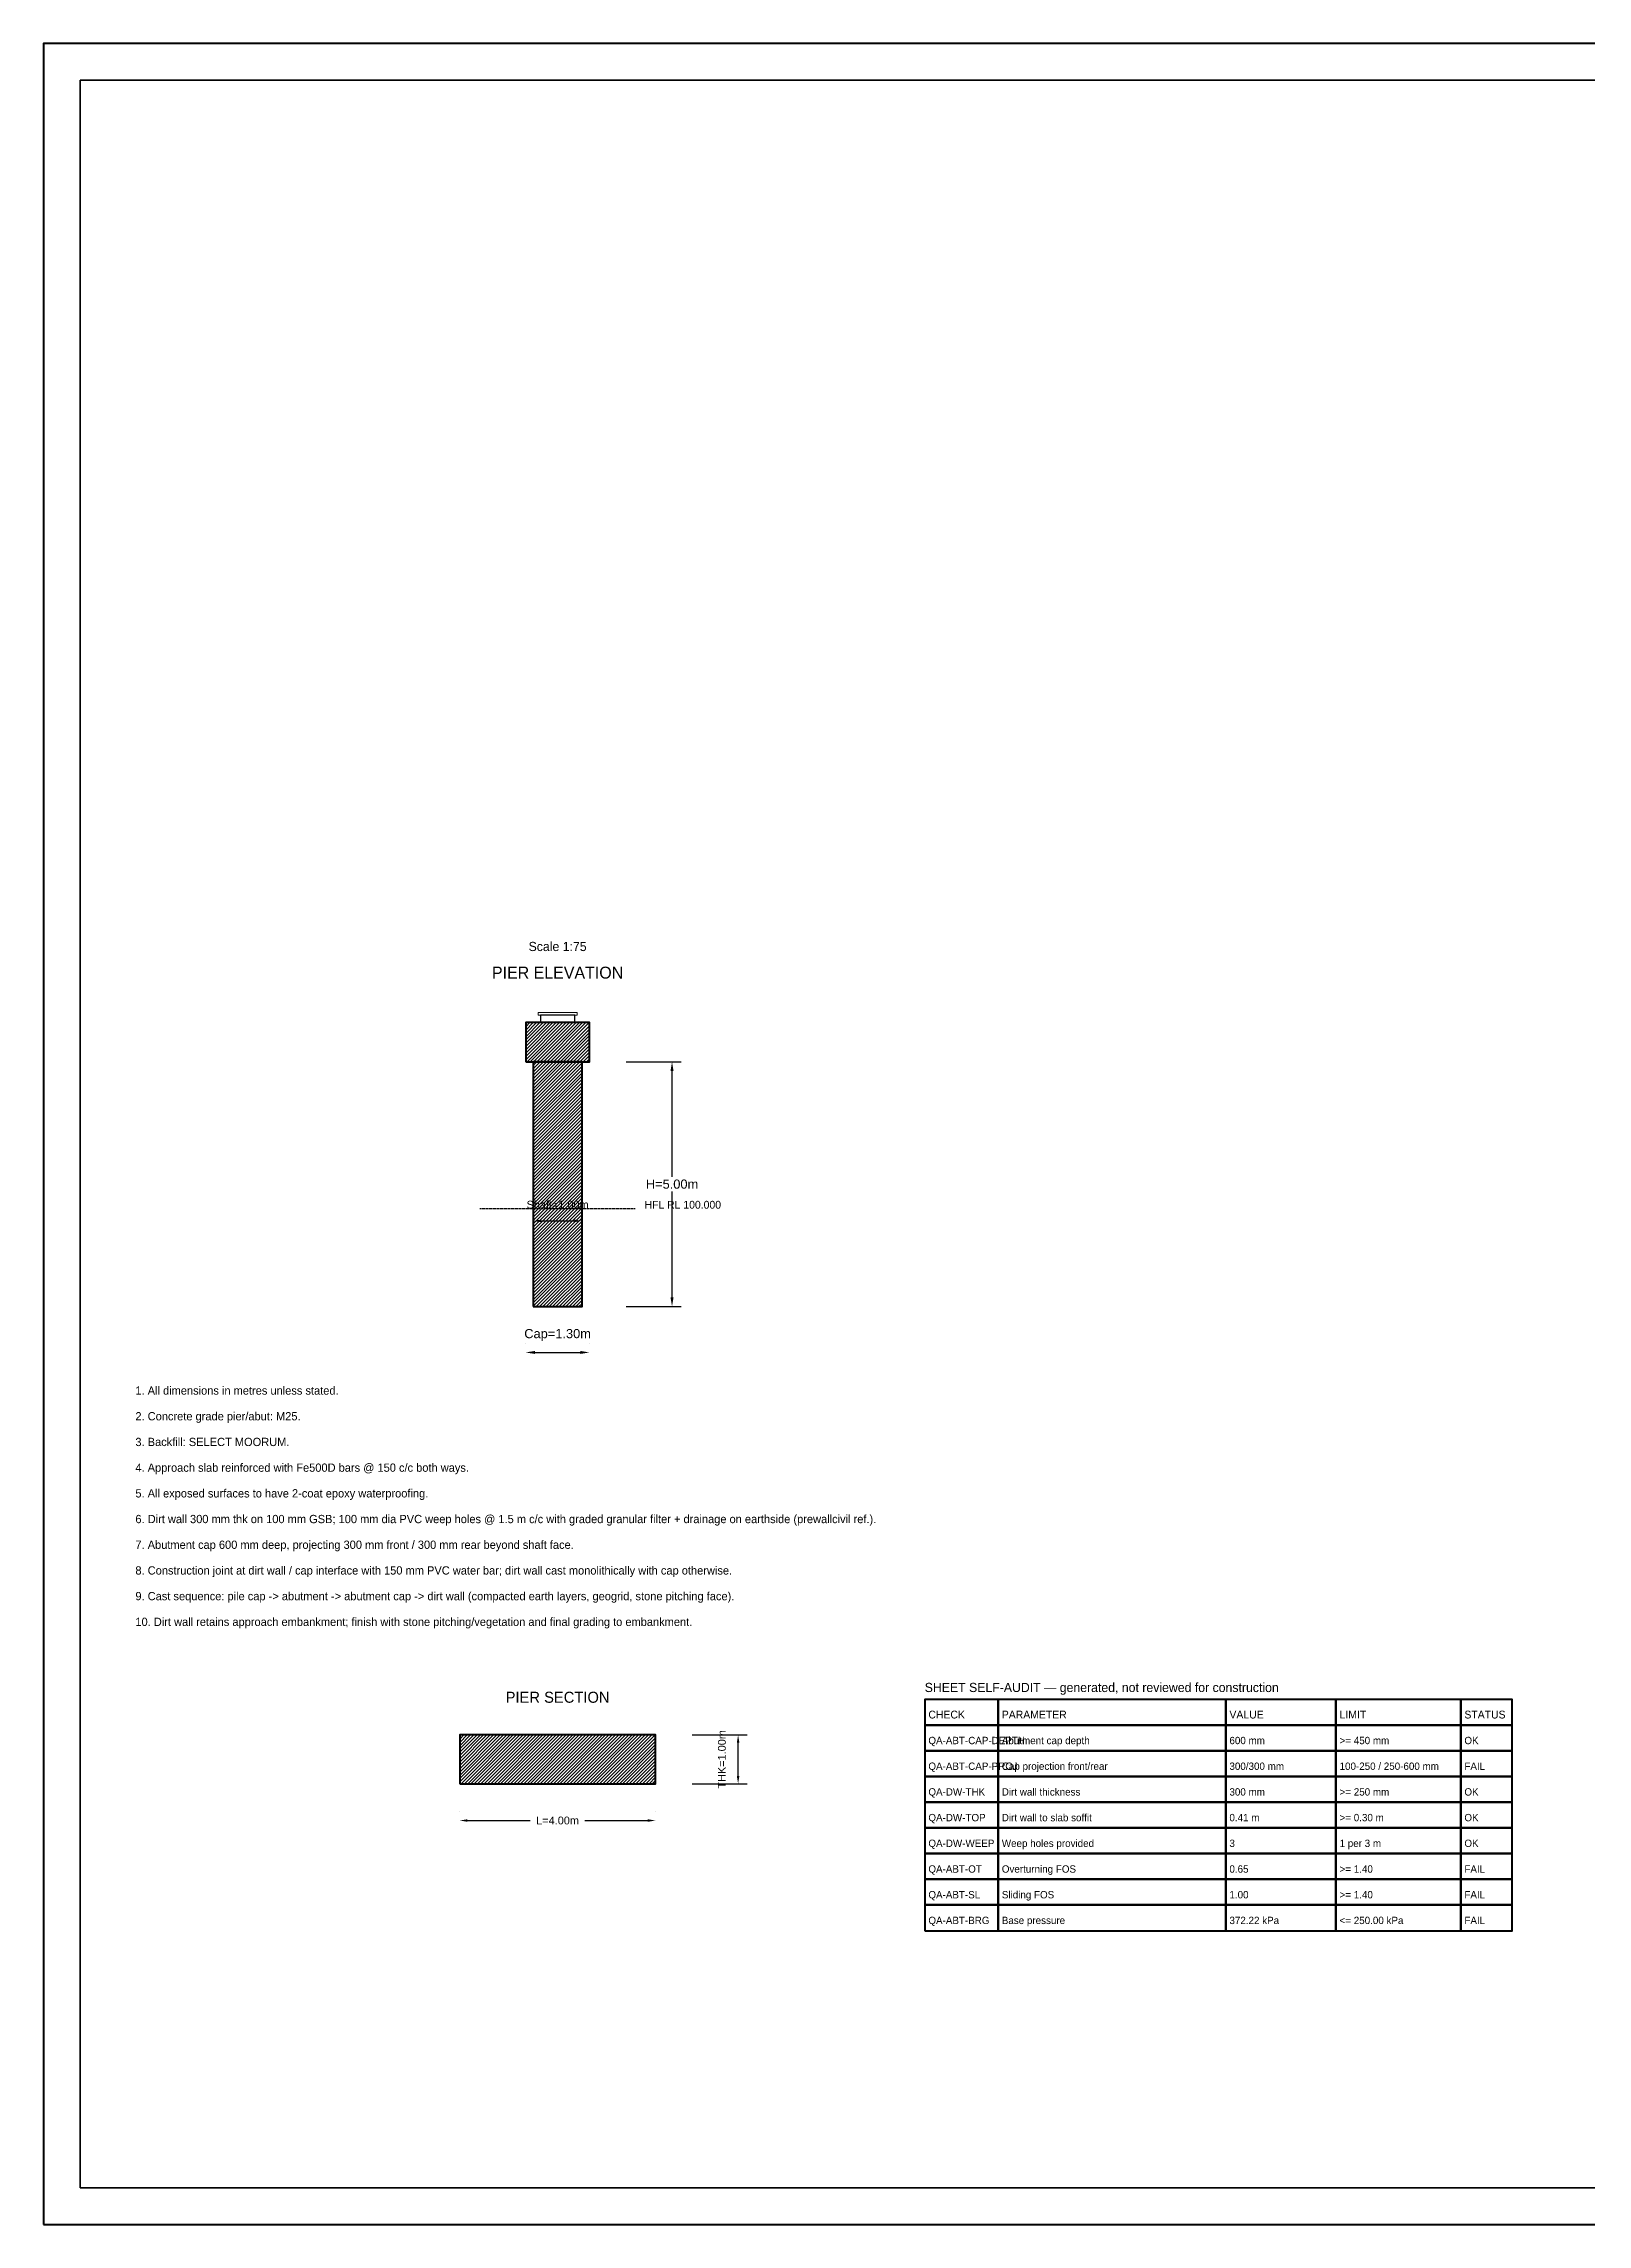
# Model space of a CAD drawing. Header units: metres. Extents: x 0 to 841, y 0 to 594.
# Drawn here: x 0 to 420, y 0 to 594 of the extents above; entities that cross this region are included whole.
import ezdxf
from ezdxf.enums import TextEntityAlignment as Align

# ---------------------------------------------------------------- set-up
doc = ezdxf.new("R2010")
doc.units = ezdxf.units.M
doc.linetypes.add('DASHED', pattern=[0.5, 0.375, -0.125])
for name, color, linetype, lineweight in [('BORDER-INNER', 7, 'Continuous', 35), ('BORDER-OUTER', 7, 'Continuous', 70), ('CIVIL-HFL', 5, 'DASHED', 25), ('DIM-LINEAR', 3, 'Continuous', 18), ('STRUC-HATCHING', 8, 'Continuous', 18), ('SUB-BEARING', 5, 'Continuous', 25), ('SUB-PIER', 2, 'Continuous', 35), ('TEXT-HEADER', 7, 'Continuous', 25), ('TEXT-SPEC', 7, 'Continuous', 13), ('TITLEBLK-BOX', 7, 'Continuous', 50)]:
    doc.layers.add(name, color=color, linetype=linetype, lineweight=lineweight)
doc.styles.add('BRIDGE_STD', font='Arial.ttf')
doc.dimstyles.new('pmb100', dxfattribs={"dimtxt": 2.5, "dimasz": 0.9375, "dimexe": 2.5, "dimexo": 2.5, "dimtad": 0, "dimtih": 1, "dimdec": 0, "dimtxsty": 'BRIDGE_STD', "dimcen": 2.5, "dimazin": 3, "dimtfac": 1, "dimtmove": 0, "dimatfit": 3})

msp = doc.modelspace()

# ---------------------------------------------------------------- hatches: boundary and pattern name
at = {"layer": 'STRUC-HATCHING'}
h = msp.add_hatch(dxfattribs=at)
h.set_pattern_fill('ANSI31', scale=0.2)
h.paths.add_polyline_path([(131.33, 316.67), (148.67, 316.67), (148.67, 327.33), (131.33, 327.33)])
h = msp.add_hatch(dxfattribs=at)
h.set_pattern_fill('ANSI31', scale=0.2)
h.paths.add_polyline_path([(133.33, 250), (146.67, 250), (146.67, 316.67), (133.33, 316.67)])
h = msp.add_hatch(dxfattribs=at)
h.set_pattern_fill('ANSI31', scale=0.2)
h.paths.add_polyline_path([(113.33, 120), (166.67, 120), (166.67, 133.33), (113.33, 133.33)])

# ---------------------------------------------------------------- linework, layer by layer
at = {"layer": 'BORDER-INNER'}
msp.add_lwpolyline([(10, 10), (831, 10), (831, 584), (10, 584), (10, 10)], dxfattribs=at)
at = {"layer": 'BORDER-OUTER'}
msp.add_lwpolyline([(0, 0), (841, 0), (841, 594), (0, 594), (0, 0)], dxfattribs=at)
at = {"layer": 'CIVIL-HFL', "color": 5}
msp.add_line((118.83, 276.67), (161.17, 276.67), dxfattribs=at)
at = {"layer": 'SUB-BEARING', "lineweight": 15}
msp.add_lwpolyline([(134.67, 329.33), (145.33, 329.33), (145.33, 330.13), (134.67, 330.13), (134.67, 329.33)], dxfattribs=at)
at = {"layer": 'SUB-PIER', "lineweight": 50}
for points in [[(131.33, 316.67), (148.67, 316.67), (148.67, 327.33), (131.33, 327.33), (131.33, 316.67)], [(133.33, 250), (146.67, 250), (146.67, 316.67), (133.33, 316.67), (133.33, 250)]]:
    msp.add_lwpolyline(points, dxfattribs=at)
at = {"layer": 'SUB-PIER', "lineweight": 30}
msp.add_lwpolyline([(135.33, 327.33), (144.67, 327.33), (144.67, 329.33), (135.33, 329.33), (135.33, 327.33)], dxfattribs=at)
at = {"layer": 'SUB-PIER', "lineweight": 40}
msp.add_lwpolyline([(113.33, 120), (166.67, 120), (166.67, 133.33), (113.33, 133.33), (113.33, 120)], dxfattribs=at)
at = {"layer": 'TITLEBLK-BOX'}
for points in [[(240, 136), (260, 136), (260, 143), (240, 143), (240, 136)], [(260, 136), (322, 136), (322, 143), (260, 143), (260, 136)], [(322, 136), (352, 136), (352, 143), (322, 143), (322, 136)], [(352, 136), (386, 136), (386, 143), (352, 143), (352, 136)], [(386, 136), (400, 136), (400, 143), (386, 143), (386, 136)], [(240, 129), (260, 129), (260, 136), (240, 136), (240, 129)], [(260, 129), (322, 129), (322, 136), (260, 136), (260, 129)], [(322, 129), (352, 129), (352, 136), (322, 136), (322, 129)], [(352, 129), (386, 129), (386, 136), (352, 136), (352, 129)], [(386, 129), (400, 129), (400, 136), (386, 136), (386, 129)], [(240, 122), (260, 122), (260, 129), (240, 129), (240, 122)], [(260, 122), (322, 122), (322, 129), (260, 129), (260, 122)], [(322, 122), (352, 122), (352, 129), (322, 129), (322, 122)], [(352, 122), (386, 122), (386, 129), (352, 129), (352, 122)], [(386, 122), (400, 122), (400, 129), (386, 129), (386, 122)], [(240, 115), (260, 115), (260, 122), (240, 122), (240, 115)], [(260, 115), (322, 115), (322, 122), (260, 122), (260, 115)], [(322, 115), (352, 115), (352, 122), (322, 122), (322, 115)], [(352, 115), (386, 115), (386, 122), (352, 122), (352, 115)], [(386, 115), (400, 115), (400, 122), (386, 122), (386, 115)], [(240, 108), (260, 108), (260, 115), (240, 115), (240, 108)], [(260, 108), (322, 108), (322, 115), (260, 115), (260, 108)], [(322, 108), (352, 108), (352, 115), (322, 115), (322, 108)], [(352, 108), (386, 108), (386, 115), (352, 115), (352, 108)], [(386, 108), (400, 108), (400, 115), (386, 115), (386, 108)], [(240, 101), (260, 101), (260, 108), (240, 108), (240, 101)], [(260, 101), (322, 101), (322, 108), (260, 108), (260, 101)], [(322, 101), (352, 101), (352, 108), (322, 108), (322, 101)], [(352, 101), (386, 101), (386, 108), (352, 108), (352, 101)], [(386, 101), (400, 101), (400, 108), (386, 108), (386, 101)], [(240, 94), (260, 94), (260, 101), (240, 101), (240, 94)], [(260, 94), (322, 94), (322, 101), (260, 101), (260, 94)], [(322, 94), (352, 94), (352, 101), (322, 101), (322, 94)], [(352, 94), (386, 94), (386, 101), (352, 101), (352, 94)], [(386, 94), (400, 94), (400, 101), (386, 101), (386, 94)], [(240, 87), (260, 87), (260, 94), (240, 94), (240, 87)], [(260, 87), (322, 87), (322, 94), (260, 94), (260, 87)], [(322, 87), (352, 87), (352, 94), (322, 94), (322, 87)], [(352, 87), (386, 87), (386, 94), (352, 94), (352, 87)], [(386, 87), (400, 87), (400, 94), (386, 94), (386, 87)], [(240, 80), (260, 80), (260, 87), (240, 87), (240, 80)], [(260, 80), (322, 80), (322, 87), (260, 87), (260, 80)], [(322, 80), (352, 80), (352, 87), (322, 87), (322, 80)], [(352, 80), (386, 80), (386, 87), (352, 87), (352, 80)], [(386, 80), (400, 80), (400, 87), (386, 87), (386, 80)]]:
    msp.add_lwpolyline(points, dxfattribs=at)

# ---------------------------------------------------------------- texts
at = {"layer": 'CIVIL-HFL', "color": 5}
msp.add_text('HFL RL 100.000', height=2.125, dxfattribs=at).set_placement((163.67, 276.67))
at = {"layer": 'TEXT-HEADER'}
for s, height, p in [('PIER ELEVATION', 3.25, (140, 339.33)), ('PIER SECTION', 3, (140, 142.08))]:
    msp.add_text(s, height=height, dxfattribs=at).set_placement(p, align=Align.CENTER)
for s, height, p in [('SHEET SELF-AUDIT — generated, not reviewed for construction', 2.5, (240, 145)), ('CHECK', 2.125, (241, 137.8)), ('PARAMETER', 2.125, (261, 137.8)), ('VALUE', 2.125, (323, 137.8)), ('LIMIT', 2.125, (353, 137.8)), ('STATUS', 2.125, (387, 137.8))]:
    msp.add_text(s, height=height, dxfattribs=at).set_placement(p)
at = {"layer": 'TEXT-SPEC'}
msp.add_text('Scale 1:75', height=2.5, dxfattribs=at).set_placement((140, 346.83), align=Align.CENTER)
for s, p in [('1. All dimensions in metres unless stated.', (25, 226)), ('2. Concrete grade pier/abut: M25.', (25, 219)), ('3. Backfill: SELECT MOORUM.', (25, 212)), ('4. Approach slab reinforced with Fe500D bars @ 150 c/c both ways.', (25, 205)), ('5. All exposed surfaces to have 2-coat epoxy waterproofing.', (25, 198)), ('6. Dirt wall 300 mm thk on 100 mm GSB; 100 mm dia PVC weep holes @ 1.5 m c/c with graded granular filter + drainage on earthside (prewallcivil ref.).', (25, 191)), ('7. Abutment cap 600 mm deep, projecting 300 mm front / 300 mm rear beyond shaft face.', (25, 184)), ('8. Construction joint at dirt wall / cap interface with 150 mm PVC water bar; dirt wall cast monolithically with cap otherwise.', (25, 177)), ('9. Cast sequence: pile cap -> abutment -> abutment cap -> dirt wall (compacted earth layers, geogrid, stone pitching face).', (25, 170)), ('10. Dirt wall retains approach embankment; finish with stone pitching/vegetation and final grading to embankment.', (25, 163))]:
    msp.add_text(s, height=2.25, dxfattribs=at).set_placement(p)
at = {"layer": 'TEXT-SPEC', "color": 3}
for s, p in [('QA-ABT-CAP-DEPTH', (241, 130.8)), ('Abutment cap depth', (261, 130.8)), ('600 mm', (323, 130.8)), ('>= 450 mm', (353, 130.8)), ('OK', (387, 130.8)), ('QA-DW-THK', (241, 116.8)), ('Dirt wall thickness', (261, 116.8)), ('300 mm', (323, 116.8)), ('>= 250 mm', (353, 116.8)), ('OK', (387, 116.8)), ('QA-DW-TOP', (241, 109.8)), ('Dirt wall to slab soffit', (261, 109.8)), ('0.41 m', (323, 109.8)), ('>= 0.30 m', (353, 109.8)), ('OK', (387, 109.8)), ('QA-DW-WEEP', (241, 102.8)), ('Weep holes provided', (261, 102.8)), ('3', (323, 102.8)), ('1 per 3 m', (353, 102.8)), ('OK', (387, 102.8))]:
    msp.add_text(s, height=2, dxfattribs=at).set_placement(p)
at = {"layer": 'TEXT-SPEC', "color": 1}
for s, p in [('QA-ABT-CAP-PROJ', (241, 123.8)), ('Cap projection front/rear', (261, 123.8)), ('300/300 mm', (323, 123.8)), ('100-250 / 250-600 mm', (353, 123.8)), ('FAIL', (387, 123.8)), ('QA-ABT-OT', (241, 95.8)), ('Overturning FOS', (261, 95.8)), ('0.65', (323, 95.8)), ('>= 1.40', (353, 95.8)), ('FAIL', (387, 95.8)), ('QA-ABT-SL', (241, 88.8)), ('Sliding FOS', (261, 88.8)), ('1.00', (323, 88.8)), ('>= 1.40', (353, 88.8)), ('FAIL', (387, 88.8)), ('QA-ABT-BRG', (241, 81.8)), ('Base pressure', (261, 81.8)), ('372.22 kPa', (323, 81.8)), ('<= 250.00 kPa', (353, 81.8)), ('FAIL', (387, 81.8))]:
    msp.add_text(s, height=2, dxfattribs=at).set_placement(p)

# ---------------------------------------------------------------- dimensions: what is measured, and where the dimension line sits
at = {"layer": 'DIM-LINEAR'}
for base, p1, p2, text, override in [((171.17, 250), (156.17, 250), (156.17, 316.67), 'H=5.00m', {"dimtxt": 2.5, "dimasz": 2.5, "dimgap": 1, "dimclrt": 3}), ((189.17, 120), (174.17, 120), (174.17, 133.33), 'THK=1.00m', {"dimtxt": 2.125, "dimasz": 2.125, "dimgap": 0.85, "dimclrt": 3})]:
    msp.add_linear_dim(base=base, p1=p1, p2=p2, angle=90, text=text, dimstyle='pmb100', override=override, dxfattribs=at).render()
for base, p1, p2, text, override in [((133.33, 273.33), (133.33, 283.33), (146.67, 283.33), 'Shaft=1.00m', {"dimtxt": 2.125, "dimasz": 2.125, "dimgap": 0.85, "dimclrt": 3}), ((131.33, 237.5), (131.33, 237.5), (148.67, 237.5), 'Cap=1.30m', {"dimtxt": 2.5, "dimasz": 2.5, "dimgap": 1, "dimclrt": 3}), ((113.33, 110), (113.33, 110), (166.67, 110), 'L=4.00m', {"dimtxt": 2.125, "dimasz": 2.125, "dimgap": 0.85, "dimclrt": 3})]:
    msp.add_linear_dim(base=base, p1=p1, p2=p2, text=text, dimstyle='pmb100', override=override, dxfattribs=at).render()

doc.saveas('drawing.dxf')
